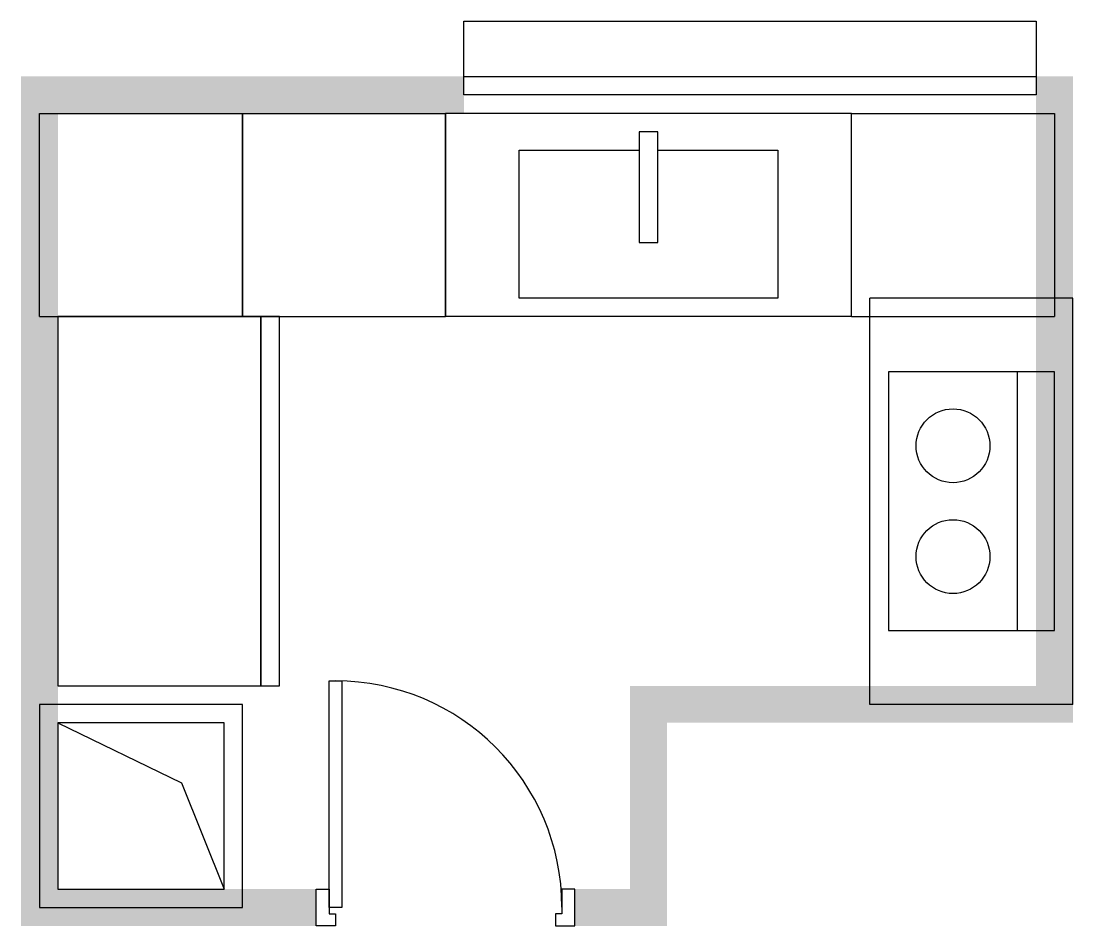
# Model space of a CAD drawing. Header units: millimetres. Extents: x 2700 to 5550, y -600 to 1850.
import ezdxf

# ---------------------------------------------------------------- set-up
doc = ezdxf.new("R2010")
doc.units = ezdxf.units.MM

# ---------------------------------------------------------------- blocks, each defined once
blk = doc.blocks.new('Door_Narrow_Mirror')
at = {"color": 7}
for points in [[(50, -200), (-50, -200), (-50, -234.6), (17.3, -234.6), (17.3, -251.9), (50, -251.9)], [(0, -865.4), (-613.5, -865.4), (-613.5, -830.8), (0, -830.8)]]:
    blk.add_lwpolyline(points, close=True, dxfattribs=at)
for points in [[(50, -900), (-50, -900), (-50, -865.4), (17.3, -865.4), (17.3, -848.1), (50, -848.1), (50, -900)], [(-50, -900), (-50, -865.4), (17.3, -865.4), (17.3, -848.1), (50, -848.1), (50, -900)]]:
    blk.add_lwpolyline(points, dxfattribs=at)
blk.add_arc((0, -848.1), 613.5, 90.1, 180, dxfattribs=at)
for points in [[(50, -200), (-50, -200), (50, 0), (-50, 0)], [(50, -1100), (-50, -1100), (50, -900), (-50, -900)]]:
    blk.add_solid(points, dxfattribs=at)
blk = doc.blocks.new('Shaft')
for points in [[(0, 0), (550, 0), (550, 550), (0, 550)], [(50, 50), (500, 50), (500, 500), (50, 500)]]:
    blk.add_lwpolyline(points, close=True)
blk.add_lwpolyline([(50, 500), (385, 337.3), (500, 50)])
blk = doc.blocks.new('counter')
for p, q in [((0, -600), (0, -50)), ((0, -50), (550, -50)), ((550, -50), (550, -600)), ((0, -600), (550, -600))]:
    blk.add_line(p, q)
blk = doc.blocks.new('Frig')
for points in [[(600, -50), (50, -50), (50, -1050), (600, -1050)], [(650, -50), (600, -50), (600, -1050), (650, -1050)]]:
    blk.add_lwpolyline(points, close=True)
blk = doc.blocks.new('Sink')
for p, q in [((600, 550), (50, 550)), ((50, 550), (50, -550)), ((600, 550), (600, -550)), ((600, -550), (50, -550))]:
    blk.add_line(p, q)
blk.add_lwpolyline([(150, 25), (150, 350), (550, 350), (550, -350), (150, -350), (150, -25)])
blk.add_lwpolyline([(100, -25), (400, -25), (400, 25), (100, 25)], close=True)
blk = doc.blocks.new('Stove')
for p, q in [((-600, 550), (-600, -550)), ((-600, 550), (-50, 550)), ((-50, 550), (-50, -550)), ((-450, 350), (-450, -350)), ((-600, -550), (-50, -550))]:
    blk.add_line(p, q)
blk.add_lwpolyline([(-550, -350), (-100, -350), (-100, 350), (-550, 350)], close=True)
for centre in [(-275, 150), (-275, -150)]:
    blk.add_circle(centre, 100)
blk = doc.blocks.new('AllBlock')
at = {"true_color": 0xffffff}
blk.add_line((3900, 1700), (5450, 1700), dxfattribs=at)
blk.add_lwpolyline([(3900, 1650), (3900, 1850), (5450, 1850), (5450, 1650)], close=True, dxfattribs=at)
for points in [[(2700, 1700), (2700, 1050), (2800, 1700), (2800, 1050)], [(2700, 1700), (2700, 1600), (3350, 1700), (3350, 1600)], [(3250, 1700), (3250, 1600), (3900, 1700), (3900, 1600)], [(5450, 1700), (5450, 1050), (5550, 1700), (5550, 1050)], [(2700, 1150), (2700, 500), (2800, 1150), (2800, 500)], [(5450, 1150), (5450, 500), (5550, 1150), (5550, 500)], [(2700, 600), (2700, -50), (2800, 600), (2800, -50)], [(5450, 600), (5450, -50), (5550, 600), (5550, -50)], [(2700, 50), (2700, -600), (2800, 50), (2800, -600)], [(4350, 50), (4350, -50), (5000, 50), (5000, -50)], [(4350, 50), (4350, -600), (4450, 50), (4450, -600)], [(4900, 50), (4900, -50), (5550, 50), (5550, -50)], [(2700, -500), (2700, -600), (3350, -500), (3350, -600)]]:
    blk.add_solid(points)
for name, p in [('counter', (2750, 1650)), ('counter', (3300, 1650)), ('counter', (4950, 1650)), ('Frig', (2750, 1100)), ('Shaft', (2750, -550))]:
    blk.add_blockref(name, p)
for name, p, rotation in [('Sink', (4400, 1650), -90), ('Stove', (4950, 550), 180), ('Door_Narrow_Mirror', (4400, -550), -90)]:
    blk.add_blockref(name, p, dxfattribs=dict(rotation=rotation))

msp = doc.modelspace()

# ---------------------------------------------------------------- block references
msp.add_blockref('AllBlock', (0, 0))

doc.saveas('drawing.dxf')
